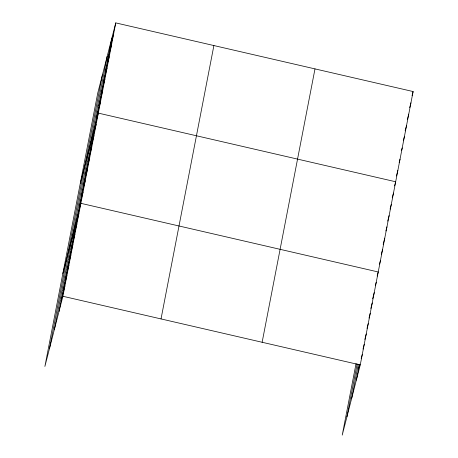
<?xml version="1.0" encoding="UTF-8"?>
<svg xmlns="http://www.w3.org/2000/svg" width="458" height="458" viewBox="0 0 458 458"><rect width="100%" height="100%" fill="white"/><g stroke="black" fill="none" stroke-linecap="round" stroke-linejoin="round"><path stroke-width="0.69" d="M49.55 348.292L102.409 74.917M54.353 329.583L107.212 56.208M59.013 311.429L111.872 38.048M115.765 22.9L97.749 93.077L44.884 366.452L62.906 296.274L115.765 22.9L413.116 91.548L360.251 364.923L342.235 435.1L356.078 363.497M161.027 318.928L213.892 45.554M262.131 342.269L314.99 68.895M346.895 416.94L357.148 363.927M351.698 398.237L358.225 364.499M356.364 380.077L359.427 364.242M109.697 49.327L113.584 34.178M107.516 60.605L111.403 45.451M105.334 71.883L109.222 56.729M103.153 83.156L107.04 68.007M100.972 94.434L104.865 79.286M98.791 105.712L102.684 90.558M96.609 116.99L100.502 101.836M80.305 183.292L98.321 113.115L395.672 181.763L394.607 185.896M92.253 139.541L96.14 124.393M90.071 150.819L93.959 135.665M87.89 162.098L91.777 146.944M85.709 173.37L89.602 158.222M83.528 184.648L87.421 169.5M81.347 195.927L85.24 180.773M79.165 207.205L83.058 192.051M62.861 273.5L80.877 203.329L378.228 271.978L377.163 276.111M74.992 228.805L78.879 213.657M72.994 239.133L76.881 223.985M70.996 249.461L74.889 234.313M68.998 259.789L72.891 244.641M67 270.117L70.893 254.963M65.007 280.445L68.895 265.291M63.009 290.773L66.897 275.619M61.011 301.101L64.904 285.947M412.051 95.682L413.116 91.548M409.692 107.647L410.935 102.827M407.339 119.612L408.754 114.105M405.158 130.891L406.572 125.377M403.332 140.789L404.391 136.656M401.506 150.688L402.21 147.934M399.147 162.653L400.029 159.212M396.433 175.998L397.847 170.485M392.248 197.862L393.491 193.041M390.073 209.14L391.309 204.32M387.714 221.105L389.128 215.592M385.888 231.004L386.947 226.87M383.174 244.343L384.766 238.149M381.348 254.247L382.585 249.421M379.522 264.146L380.403 260.699M375.342 285.746L376.23 282.305M372.64 298.828L374.232 292.633M370.82 308.469L372.234 302.961M368.999 318.11L370.236 313.289M367.001 328.438L368.238 323.617M364.831 339.452L366.245 333.945M363.011 349.093L364.247 344.273M358.362 369.749L359.776 364.242M361.19 358.728L362.249 354.595M62.906 296.274L360.251 364.923"/></g></svg>
